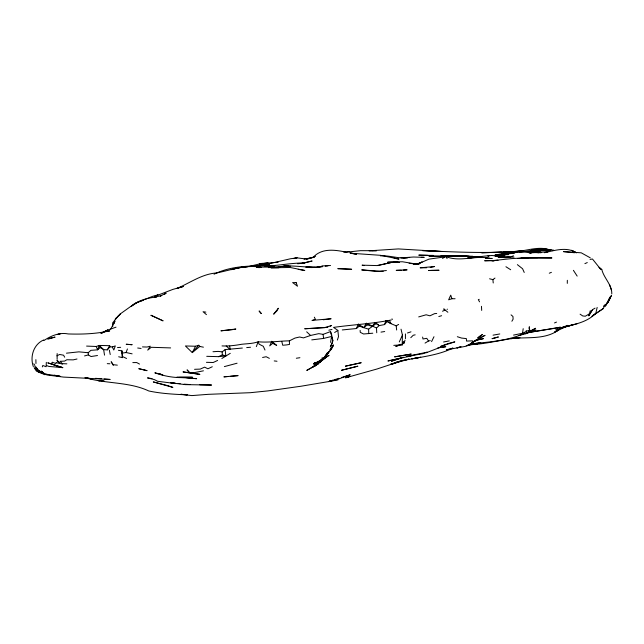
<?xml version="1.0" encoding="UTF-8"?>
<svg xmlns="http://www.w3.org/2000/svg" width="644" height="644" viewBox="0 0 644 644"><rect width="100%" height="100%" fill="white"/><g stroke="black" fill="none" stroke-linecap="round" stroke-linejoin="round"><path stroke-width="0.97" d="M567.292 283.376L567.332 280.301M405.43 333.954L405.43 338.68M401.027 329.189L402.428 335.081L402.21 344.838L393.774 345.361M57.123 359.416L57.147 353.556M513.55 335.089L522.526 333.262L523.194 328.698M330.549 342.375L331.612 336.45L323.602 338.422L311.768 339.879M528.982 328.537L529.352 326.733L529.626 329.873L528.426 331.249L532.097 330.219L535.615 328.279L525.737 333.737L518.871 335.516M597.157 307.413L595.829 313.242C586.531 323.063 572.331 324.705 559.95 328.094L577.241 323.666M402.21 344.838L403.45 341.417L404.086 343.051L401.252 344.645L395.778 346.408L400.793 344.29M595.056 308.154L592.496 309.675L588.817 315.729L590.298 310.666M46.32 362.347L46.135 366.734L42.802 365.486L42.335 366.887M404.086 343.051L405.028 340.177M337.359 340.056L338.494 336.675L337.867 330.404L333.544 327.394C352.896 324.681 372.296 323.771 391.302 319.971M114.036 323.674L114.946 321.09L110.712 329.124M86.586 346.086L96.222 346.48L99.281 345.442L100.19 347.527L103.644 349.636L107.29 349.869L109.923 346.866L109.681 345.675L99.281 345.442L97.614 349.829L90.868 350.336L88.22 352.727L78.89 351.849L66.469 353.178M118.657 356.784L122.441 357.629L122.054 353.145L126.071 352.526L127.432 348.951M256.32 346.625L258.172 341.787C268.701 342.761 278.989 340.966 289.373 340.861L294.976 338.068L299.605 336.997L303.493 337.891L310.601 335.452L318.78 333.648L323.079 334.357L330.517 331.588L332.827 340.652L332.232 343.485L330.34 347.003L332.827 340.652L332.135 336.989M376.748 332.755L376.482 328.021L379.195 325.598L384.508 324.584L386.102 320.551L391.061 323.682L396.181 325.832L398.636 324.423M592.657 315.568L603.364 308.508L604.837 304.894L603.517 306.222M610.238 296.747L606.254 304.91M60.286 361.324L62.661 364.206L59.457 363.232L60.286 361.324L64.617 361.075L66.831 359.738L73.199 359.867L76.99 359.006M342.27 329.945L356.414 328.537L358.314 324.157L363.675 327.635L368.61 329.156L376.193 323.586L379.195 325.598L375.098 322.451L372.24 326.436L367.378 324.826L366.5 323.264L363.675 327.635L359.247 326.13L358.314 324.157M609.152 298.752L607.364 302.841L605.497 304.878M271.76 341.336L269.715 345.884L272.67 343.324L276.687 345.393L271.76 341.336L272.67 343.324M399.296 341.94L402.428 335.081M431.577 341.634L433.984 336.715M195.543 346.239L192.29 352.598L185.408 345.973L195.543 346.239L198.811 345.248L199.785 346.464L203.407 347.172M611.381 295.54L605.199 306.488M609.071 300.088L611.341 295.733M608.862 300.458L605.746 304.91M610.126 298.349L607.678 302.688L609.039 300.523M107.29 349.869L109.681 345.675M511.883 321.251L513.115 319.126L512.946 316.478L511.062 314.86M588.817 315.729L592.496 309.675M323.852 359.022L328.15 352.284C325.035 358.056 320.374 362.95 314.039 365.116L323.852 359.022L319.271 362.524L326.572 356.325L320.623 361.469L325.751 357.364M329.14 351.552C325.55 357.476 320.454 362.467 313.435 363.892C319.529 362.387 324.817 358.41 327.748 352.832M330.171 350.038L333.342 345.16L331.66 348.871L327.852 353.21L329.044 351.64M325.437 356.462L326.017 355.593C322.499 360.785 317.621 364.882 311.905 367.45L318.08 363.441L314.771 365.961L306.753 370.405L318.16 363.9L314.771 365.961L317.87 363.433M332.03 347.148L333.495 345.055L330.211 350.062M116.532 317.436L115.212 319.287L120.323 314.151L118.89 315.222M322.564 360.044L326.017 355.593M116.91 317.476L118.15 315.914M329.865 349.998L331.048 348.549M384.508 324.584L387.116 321.573L391.061 323.682L389.531 320.64M198.811 345.248L192.29 352.598L199.785 346.464M117.208 317.259L112.628 322.934L112.781 326.275M410.783 337.673L413.255 335.242L415.171 334.848M119.373 314.554L135.304 303.187L143.701 300.024M100.19 347.527L97.614 349.829L96.222 346.48M356.414 328.537L359.247 326.13M589.469 313.789L585.34 316.212L582.764 315.963L580.099 314.175M212.987 351.737L218.163 351.391L222.164 351.882L225.15 349.587L242.361 348.05M325.784 357.307L319.416 362.17M363.675 327.635L367.378 324.826M164.373 294.453L166.168 293.092L160.155 296.095L161.733 295.483L154.407 297.319L156.226 297.077C147.323 297.931 138.138 300.402 131.231 306.319L137.108 302.632M325.872 357.227L324.053 358.603L329.052 355.367L326.484 356.776M489.585 278.788L492.91 279.633L494.97 278.079M313.29 257.206C322.056 247.658 335.693 249.912 346.931 252.327M603.364 308.508L591.941 316.26M221.866 358.491L230.27 353.331M334.647 332.505L337.867 330.404M425.056 343.091L428.518 340.974L430.256 340.628M101.028 333.375L107.765 330.026L116.017 327.168M558.235 330.267C544.542 339.952 527.074 336.788 511.465 338.615L520.014 337.73M442.476 258.397L445.519 256.723M330.122 326.275L331.596 325.47L324.544 327.707L304.692 328.778L327.852 327.265M43.937 340.523C51.037 335.806 59.49 332.143 68.184 333.946C82.102 334.405 96.165 333.882 109.722 330.855L107.991 331.483M522.526 333.262L529.626 329.873M43.776 339.935C33.633 344.178 29.737 356.687 33.343 366.621M154.431 296.49L172.85 289.406L183.323 286.483L176.802 288.512C189.956 282.99 201.894 273.917 216.811 272.935C231.124 269.997 245.364 264.66 260.176 267.155L256.441 267.123M558.284 330.187L554.476 332.135L567.501 325.816M214.074 274.191C230.834 265.948 249.912 265.674 268.194 265.892C280.526 265.336 292.585 262.824 304.974 262.969L297.649 263.766M56.897 355.858L59.642 354.482L63.555 355.198L64.682 357.195M144.538 299.613L152.346 296.425L158.022 294.855L155.373 296.103M206.732 356.325L218.606 356.655L222.349 354.868L225.827 355.907L225.15 349.587M217.6 360.455L213.212 362.5L206.442 362.322M212.295 366.75L207.899 368.787L204.623 367.152L200.187 369.109L194.544 369.31M584.889 263.637L587.264 262.575M442.525 311.221L444.98 310.167L443.732 308.887L447.87 312.243M525.222 332.94C510.12 340.145 493.046 341.65 476.641 343.308M549.284 273.217L551.409 272.332M554.5 322.934L556.488 322.097M418.713 316.904L426.135 314.787L429.975 315.81L434.595 313.636L436.704 313.475M446.356 344.113L440.399 346.528L454.825 341.867L447.202 343.767M471.48 342.761L476.673 340.145L483.25 338.68L476.673 340.145L469.838 344.25L474.604 340.918L484.908 335.395L474.604 340.918L469.742 344.701L466.256 346.214L446.405 349.853L453.006 348.05C440.037 354.369 425.781 356.414 411.733 358.829L420.741 357.259L403.08 360.447L409.101 359.094L390.667 364.246L402.967 360.407L377.199 368.948L345.562 377.819L349.764 376.362L348.098 376.941M511.65 256.513L513.493 255.789M552.488 250.669L553.615 250.234L546.225 249.228L531.542 250.057L546.82 249.405L537.346 249.204L545.412 249.631M394.941 362.789L396.712 362.105M47.785 339.219L55.07 337.118L48.059 338.591M567.565 325.365L555.635 329.937L573.055 324.745L566.567 326.436M400.166 361.034L391.141 364.464L399.047 361.534M447.049 309.345L447.475 309.184M479.216 299.331L478.323 299.669L479.563 301.835M311.285 257.858L315.657 256.24M312.936 320.173L315.383 319.279L314.344 317.202M137.953 302.1L143.628 300.112M525.737 333.737L535.937 330.074L530.117 331.612M426.143 352.799L440.858 347.068L438.572 347.68M249.574 266.31L260.208 263.782L278.224 262.18M403.313 357.138L391.407 361.228L401.896 357.887L387.913 360.978L412.401 355.657M112.249 346.947L115.324 345.9L113.803 349.982L112.249 346.947L109.923 346.866M451.919 298.727L448.635 299.806L450.744 295.161L451.919 298.727L455.075 298.744M407.483 332.98L410.977 331.837M321.775 358.112L323.634 357.517M332.336 380.395L328.577 381.586L300.973 386.239L267.888 390.9L250.258 392.703L208.358 394.329L191.872 395.593L180.859 394.297L187.557 394.812M334.22 379.799L338.929 378.318M341.755 377.424L350.223 374.76L337.343 379.469L328.577 381.586L337.939 379.928M332.014 329.438L328.834 330.195M57.767 334.469L60.206 333.825L57.735 334.526M306.294 259.097L310.529 257.994M548.616 251.474L544.526 252.69C554.669 250.444 566.736 246.531 576.163 252.706L571.421 250.291L576.388 252.81M377.706 265.578L391.56 262.446L376.941 265.57L362.073 265.175L364.021 265.61M438.814 316.526L441.615 315.713M461.056 346.722L456.902 347.905L460.597 346.858M347.607 252.037L360.415 250.677L376.571 250.701L369.189 250.846M203.448 370.815L194.214 372.635L189.256 372.586L187.058 369.865L189.642 372.546M253.551 266.383L267.107 264.748M306.649 259.194L314.32 257.117L304.105 259.242M224.378 366.605L237.081 363.216M84.557 355.923L88.357 354.925L91.005 356.526L97.51 355.52M449.295 340.893L443.563 341.988M493.054 335.17L499.776 333.962M222.019 345.925C228.668 346.239 235.157 345.442 241.645 344.274C247.207 343.646 252.915 343.679 258.172 341.787L259.105 344.162L263.283 346.279L264.998 350.054M234.142 329.422L235.841 329.012L220.916 330.831L232.339 329.712M430.16 267.502L434.603 266.519L420.121 267.815L426.634 267.767M262.591 357.484L266.165 356.728L269.369 358.354M508.285 254.195L499.816 255.99L509.968 253.639L513.767 253.334L514.065 252.738L518.975 252.174L524.619 252.062L531.276 252.963L529.288 252.931M253.47 266.165L264.571 264.781L290.549 258.751L297.021 257.858L304.161 258.759L309.458 258.405M510.724 256.867L503.415 257.326L514.049 257.109M498.408 256.03L500.283 255.66M255.676 266.27L267.284 264.74M467.85 345.079L480.714 342.922L475.844 343.308M320.873 266.954L322.628 266.672M495.019 256.03L507.367 253.575L514.395 253.092M590.049 259.395L592.464 259.009L600.441 268.951L601.786 269.49C603.895 278.2 612.05 284.624 611.8 293.946M380.99 332.111L384.685 331.539M296.337 358.241L299.911 357.71M437.815 347.889L445.777 346.714L442.517 347.188M517.929 337.834C502.755 339.388 488.031 343.638 472.776 344.556L477.486 343.727L472.616 343.985M325.268 266.246L327.901 265.875M444.819 256.908L428.944 259.13L418.592 263.702L415.678 264.555L422.126 261.987L418.592 263.702L413.295 264.169L419.22 264.121M260.24 265.714L262.076 265.465M323.216 319.77L331.097 318.748L311.978 320.382M519.619 252.086L529.457 250.943L548.06 250.677M380.411 255.853C389.523 255.233 398.419 258.896 407.644 257.721L400.954 257.89M469.637 344.661L477.486 343.727L466.2 345.627M505.967 253.599L495.075 254.871L507.383 253.197L498.271 255.33C507.158 252.577 516.399 251.289 525.697 251.498M264.571 264.781L269.578 264.201L259.009 265.384M319.996 267.099L311.744 267.574L306.142 267.139M343.759 252.166L349.362 251.538M372.111 250.629L398.338 248.922L441.188 251.466M360.133 330.38L360.254 332.328L363.562 333.986L372.771 333.214M218.606 356.655L225.827 355.907M546.989 251.973L530.093 252.867M386.392 270.536L379.847 271.204L361.695 269.892L376.378 271.406L383.244 271.301M309.684 267.558L314.691 267.373L306.158 267.091M246.708 347.599L250.54 347.245M228.628 376.45L223.887 376.869L238.111 375.613L230.52 376.281M481.14 256.948L470.297 257.906M264.676 266.294L274.384 265.465M278.361 266.906C293.092 263.984 307.961 269.031 322.539 266.246L317.057 267.437L323.457 265.859L330.541 265.513M117.498 347.575L120.653 347.325M472.672 340.853L466.514 341.062L466.361 338.599L461.555 338.068L457.329 336.707M517.647 258.494L528.241 257.705L551.932 257.954L521.133 257.938L537.7 257.632M268.387 267.614L274.376 267.188M524.385 251.595L542.828 250.363L550.411 250.548M469.347 257.97L467.431 258.099L489.207 255.612L487.902 256.143C494.882 253.68 501.861 259.395 509.13 257.197L498.271 257.125L499.285 257.173L495.566 255.91L504.687 256.022L501.837 256.087M264.209 264.982L266.986 264.805M493.537 260.627L484.65 260.764L497.997 260.353L495.317 260.514M401.228 270.263L396.213 270.359L407.105 269.836L403.2 270.142M528.241 257.705L511.747 258.59L491.758 260.731L493.996 261.078M263.468 264.95L266.101 264.805M264.314 265.022L267.212 264.885M506.627 254.71L508.559 254.63M258.671 267.59L261.569 267.485L258.558 267.574M501.443 252.19L482.203 252.754M503.423 252.118L512.334 251.82L481.318 252.786M186.527 377.69L196.653 378.696L179.402 377.384L192.516 377.247L176.995 377.062M409.673 257.511L402.927 257.737L413.52 257.02L424.187 257.35L421.273 257.31M533.224 250.943L530.326 251.007L540.944 250.758L537.088 250.846M479.265 256.908L481.261 256.892M132.817 362.604L136.689 362.548L139.498 364.069M256.473 267.099L272.533 267.051L288.609 266.101L283.851 265.964L290.645 266.286M485.487 258.51L492.209 258.461L485.479 258.212M469.106 256.248C455.711 255.185 442.291 256.916 428.872 256.022L481.157 256.666M472.599 256.24L440.609 256.215L461.04 255.781L472.318 256.586M270.858 265.771L274.755 265.779M481.712 256.723L479.78 256.698L481.503 256.747M427.656 255.338L418.785 255.137L433.573 255.475L431.601 255.427M189.932 384.557L184.055 384.146M199.769 384.782L211.578 385.048L185.206 384.621L170.757 382.802M401.252 344.645L402.621 344.677M278.772 267.775L270.915 267.791L290.194 267.477L304.797 270.472L298.22 269.337M142.469 346.907L147.049 347.036L150.318 346.198L147.718 350.135L151.251 347.293L170.636 347.913M306.101 267.091L312.324 267.308M183.87 377.537C173.912 378.012 164.18 376.096 154.842 372.82L160.968 374.261M186.8 394.853C174.081 394.281 161.29 393.645 148.804 390.972C129.452 381.892 107.435 383.88 87.157 378.213M549.01 249.502L551.039 249.59M486.292 258.252L489.851 258.397C475.296 254.968 460.412 262.317 446.195 256.706M107.266 363.651L109.915 363.771M62.846 363.659L66.855 363.852M100.714 380.934L104.207 381.111L101.591 380.894M541.057 252.746L529.199 252.15L538.931 252.77M350.159 253.197L380.427 255.306L398.99 259.081L394.168 258.252M95.489 378.318L101.35 378.769M104.28 379.002L110.14 379.453L63.506 377.086L46.706 374.953M442.138 251.514L422.512 250.605C456.081 252.054 489.81 253.817 523.339 250.782L512.874 251.611C524.892 251.756 537.128 245.823 549.01 249.614M399.489 262.398L393.653 261.915L402.5 261.762L416.249 264.048L413.875 263.807M99.844 380.749L98.097 380.604L99.844 380.829M171.457 382.826L175.297 383.156M409.109 263.299L412.925 263.702M113.159 364.697L113.32 365.228L111.154 361.743L113.159 364.697L117.337 365.148M274.223 360.93L276.992 361.244M178.203 383.47L180.159 383.695M137.695 348.01L141.084 348.444M205.847 312.123L203.037 311.728L206.458 314.65M352.832 253.728L356.486 254.308L349.917 252.673M170.877 382.81L175.611 383.566L157.547 381.272L154.455 379.63L147.5 377.891L152.04 378.624M44.589 373.456L41.699 372.94L44.476 373.882L41.353 371.113L44.581 374.003L47.672 374.518M118.424 350.296L121.966 350.891L122.441 357.629M54.217 375.178L59.997 376.209L44.581 374.003M84.911 377.714L91.657 378.93L86.127 377.626M126.071 352.526L132.117 353.838M162.707 374.784L159.157 373.971L162.691 374.88M85.966 377.698L87.64 378.125M168.849 385.925L153.288 381.924L172.882 387.406L169.654 386.223M574.585 252.754L563.403 251.611L581.25 252.818L590.25 257.809M34.148 367.644L36.41 371.129L45.008 374.736M376.482 328.021L366.5 323.264M46.505 365.518L48.904 366.428L62.766 367.652L47.93 362.902L62.766 367.652L57.316 366.307L51.496 363.771L52.204 362.21L55.98 363.57L56.165 362.387L58.483 363.345M122.263 356.438L126.554 358.475M38.89 371.524L41.836 373.206L35.871 369.06M505.926 266.729L510.668 269.747M58.556 361.542L56.914 360.471L59.457 363.232M517.374 264.652L522.574 268.741L524.232 272.444M601.786 269.49L599.057 267.268L600.441 268.951M226.181 345.957L230.133 349.515L229.707 346.07M306.673 331.821L310.601 335.452M99.281 345.442L103.644 349.636L104.529 355.142M34.776 368.263L39.204 372.626M386.102 320.551L387.116 321.573M375.098 322.451L376.193 323.586M34.808 366.251L38.294 370.284L44.476 373.882L38.294 370.284L36.04 367.032M391.963 318.869L392.421 319.424M33.786 363.779L34.913 365.406M428.518 340.974L426.779 338.333L422.971 338.977L422.641 337.062M573.401 270.327L577.169 276.107M446.091 256.747L447.089 258.59M609.498 284.648L611.591 290.476M331.877 335.427L330.517 331.588M281.847 341.674L282.724 345.248L286.459 344.926L289.502 344.427L289.373 340.861M109.359 350.183L110.237 354.538M323.079 334.357L323.602 338.422M396.181 325.832L396.648 330.002M492.91 279.633L493.232 282.974M526.253 330.549L526.293 331.241M222.164 351.882L222.349 354.868M88.22 352.727L88.357 354.925M481.479 306.343L481.688 310.4M121.966 350.891L122.054 353.145M368.61 329.156L368.771 333.632M35.879 359.65L35.967 363.506M278.297 308.315L276.92 310.891L273.66 314.183L278.297 308.315M327.168 353.097C325.228 357.082 322.008 360.89 317.701 362.306L322.708 359.529L320.293 361.268L314.312 363.071L320.293 361.268L326.106 355.754L323.771 358.096L316.937 362.564L323.771 358.096L327.168 353.097M479.933 336.232L477.751 337.883L482.485 334.502L479.933 336.232M103.241 332.127L101.116 333.342L107.765 330.026L103.241 332.127M427.069 352.212L422.81 353.733L406.847 356.398L427.069 352.212M296.956 257.858L293.672 258.534L296.908 257.874M333.157 380.177L328.577 381.586L333.157 380.177M237.185 267.888L231.236 269.651L242.297 267.019L247.771 266.632L237.185 267.888M311.962 261.037L302.64 263.243L311.962 261.037M498.271 337.005L492.161 338.663L498.271 337.005M357.766 366.219L341.618 370.236L357.766 366.219M557.487 327.868L526.478 332.843L560.401 327.192L557.487 327.868M361.059 362.757L345.474 366.154L361.059 362.757M261.923 263.388L259.258 263.976L268.194 263.066L261.923 263.388M259.081 265.352L254.686 266.254L259.774 265.288L259.081 265.352M411.097 354.095L394.7 356.84L411.097 354.095M431.963 270.375L428.437 270.528L439.063 270.255L431.963 270.375M397.187 261.931L387.744 262.205L397.187 261.931M338.575 268.653L337.802 268.661L351.656 269.273L338.575 268.653M296.159 282.652L292.618 282.547L297.496 286.242L296.159 282.652M132.004 344.709L126.296 344.274L132.004 344.709M199.753 374.333L183.154 371.926L199.753 374.333M144.095 369.898L138.774 368.69L147.098 370.662L144.095 369.898M162.956 320.801L151.026 315.302L162.956 320.801M261.214 313.475L259.186 311.084L261.214 313.475"/></g></svg>
